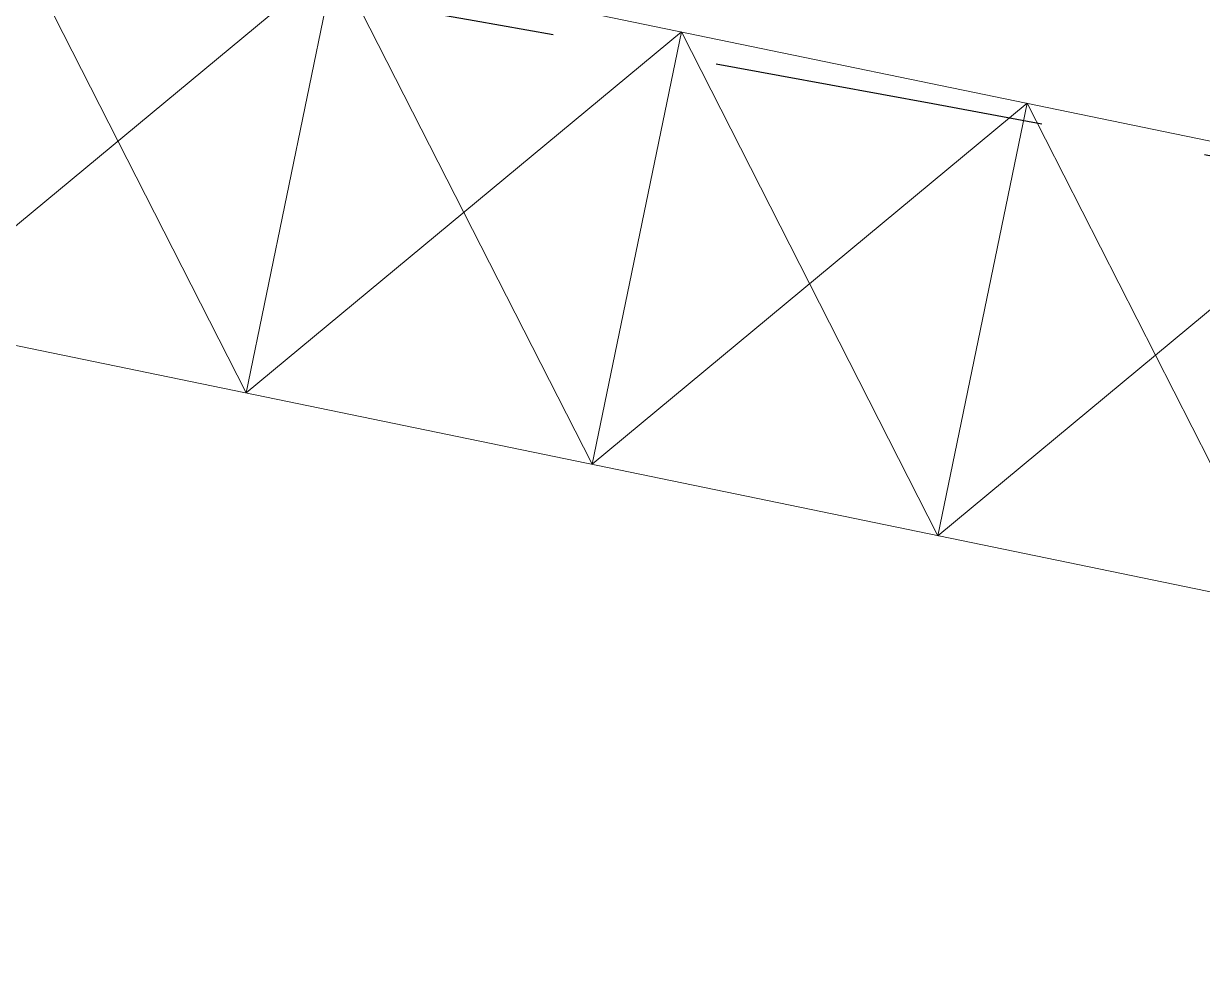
# Model space of a CAD drawing. Header units: millimetres. Extents: x 62878 to 70819, y -67946 to -61850.
# Drawn here: x 66931 to 67064.5, y -62117.9 to -62012 of the extents above; entities that cross this region are included whole.
import ezdxf

# ---------------------------------------------------------------- set-up
doc = ezdxf.new("R2010")
doc.units = ezdxf.units.MM
doc.linetypes.add('HIDDEN', pattern=[0.375, 0.25, -0.125])
for name, color, linetype, lineweight in [('BA DÖŞ.-yeni', 11, 'Continuous', 30), ('DOGRAMA', 171, 'Continuous', 0), ('TEFRİŞ-yeni', 53, 'Continuous', 9)]:
    doc.layers.add(name, color=color, linetype=linetype, lineweight=lineweight)

msp = doc.modelspace()

# ---------------------------------------------------------------- linework, layer by layer
msp.add_lwpolyline([(68896.02, -63031.44), (69030.26, -63071.18), (69185.28, -62547.65), (68893, -62461.11, 1.044368), (68063.2, -62298.73, 0.204375), (63106.96, -62494.78, 0.353953), (62932.94, -62997.83), (63753.18, -65779.6), (64154.95, -67142.15), (65336.72, -66792.62), (65336.7, -66829.11), (65270.54, -66829.07, 0.626789), (65270.2, -67369.07), (65531.84, -67369.23, 0.926242), (66130.09, -67369.61), (66391.73, -67369.77, 0.626743), (66392.07, -66829.77), (66326.15, -66829.73), (66326.17, -66793.24), (67506.16, -67144.13), (68467.02, -63899.09), (68625.2, -63946.04), (68896.02, -63031.42)], format="xyb")
at = {"layer": 'BA DÖŞ.-yeni', "linetype": 'HIDDEN', "ltscale": 150}
msp.add_arc((65815.04, -68607.15), 6697.94, 70.74616, 109.296847, dxfattribs=at)
at = {"layer": 'DOGRAMA', "lineweight": -2}
msp.add_lwpolyline([(68355.73, -61957.86, 0.273736), (68066.91, -62277.72, 0.209295), (68023.71, -62283.85, 0.198368), (63201.05, -62451.11)], format="xyb", dxfattribs=at)
at = {"layer": 'TEFRİŞ-yeni', "ltscale": 0.5}
for p, q in [((67123.01, -62037.15), (66848.79, -61980.55)), ((66956.2, -62053.77), (66966.31, -62004.81)), ((66995.38, -62061.86), (67005.49, -62012.89)), ((67034.55, -62069.95), (67044.66, -62020.98)), ((67112.9, -62086.12), (66838.68, -62029.52))]:
    msp.add_line(p, q, dxfattribs=at)
msp.add_lwpolyline([(66848.79, -61980.55), (66877.86, -62037.6), (66927.14, -61996.72), (66956.2, -62053.77), (67005.49, -62012.89), (67034.55, -62069.95), (67083.83, -62029.06), (67112.9, -62086.12), (67123.01, -62037.15), (67073.73, -62078.03), (67044.66, -62020.98), (66995.38, -62061.86), (66966.31, -62004.81), (66917.03, -62045.69), (66887.96, -61988.64), (66838.68, -62029.52)], dxfattribs=at)

doc.saveas('drawing.dxf')
